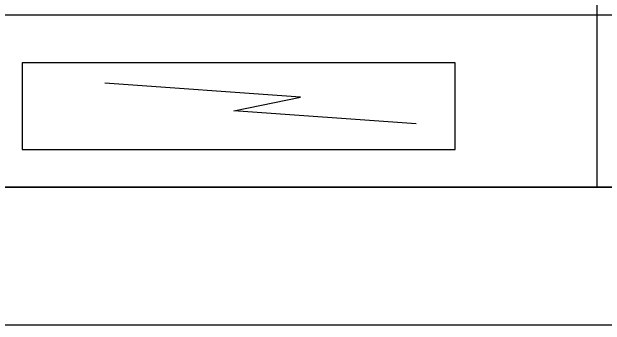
# Model space of a CAD drawing. Header units: millimetres. Extents: x 3552052 to 4144896, y -707811 to -630695.
# Drawn here: x 4026505 to 4027501, y -666235 to -665709 of the extents above; entities that cross this region are included whole.
import ezdxf

# ---------------------------------------------------------------- set-up
doc = ezdxf.new("R2010")
doc.units = ezdxf.units.MM
doc.header["$LTSCALE"] = 6
doc.header["$MEASUREMENT"] = 0
doc.linetypes.add('ACAD_ISO04W100', pattern=[30, 24, -3, 0, -3])
doc.layers.get('0').update_dxf_attribs({"linetype": 'CONTINUOUS', "lineweight": 0})
doc.layers.add('axes', color=40, linetype='ACAD_ISO04W100', lineweight=0)
doc.layers.add('MEP_HVAC_SUPPLY_AIR_DUCT', color=3, linetype='CONTINUOUS', lineweight=0)

msp = doc.modelspace()

# ---------------------------------------------------------------- linework, layer by layer
at = {"color": 7, "lineweight": 30}
for points in [[(4053648.47, -634223.66), (4053648.47, -666235.08), (4008567.26, -666235.08), (4008567.26, -634223.66)], [(4053416.64, -634455.5), (4053416.64, -666003.25), (4008799.1, -666003.25), (4008799.1, -634455.5)]]:
    msp.add_lwpolyline(points, close=True, dxfattribs=at)
at = {"layer": 'axes', "color": 7, "linetype": 'ByBlock', "lineweight": -3}
for p, q in [((4027486.57, -661202.42), (4027486.57, -666003.25)), ((4025803.83, -665714.27), (4030763.44, -665714.27)), ((4025803.83, -666003.25), (4030763.44, -666003.25))]:
    msp.add_line(p, q, dxfattribs=at)
at = {"layer": 'MEP_HVAC_SUPPLY_AIR_DUCT', "color": 1, "lineweight": -3}
msp.add_lwpolyline([(4026522.5, -665940.08), (4027249, -665940.08), (4027249, -665794.78), (4026522.5, -665794.78)], close=True, dxfattribs=at)
msp.add_lwpolyline([(4027183.31, -665897.35), (4026877.65, -665875.1), (4026989.64, -665852.27), (4026661.08, -665828.95)], dxfattribs=at)

doc.saveas('drawing.dxf')
